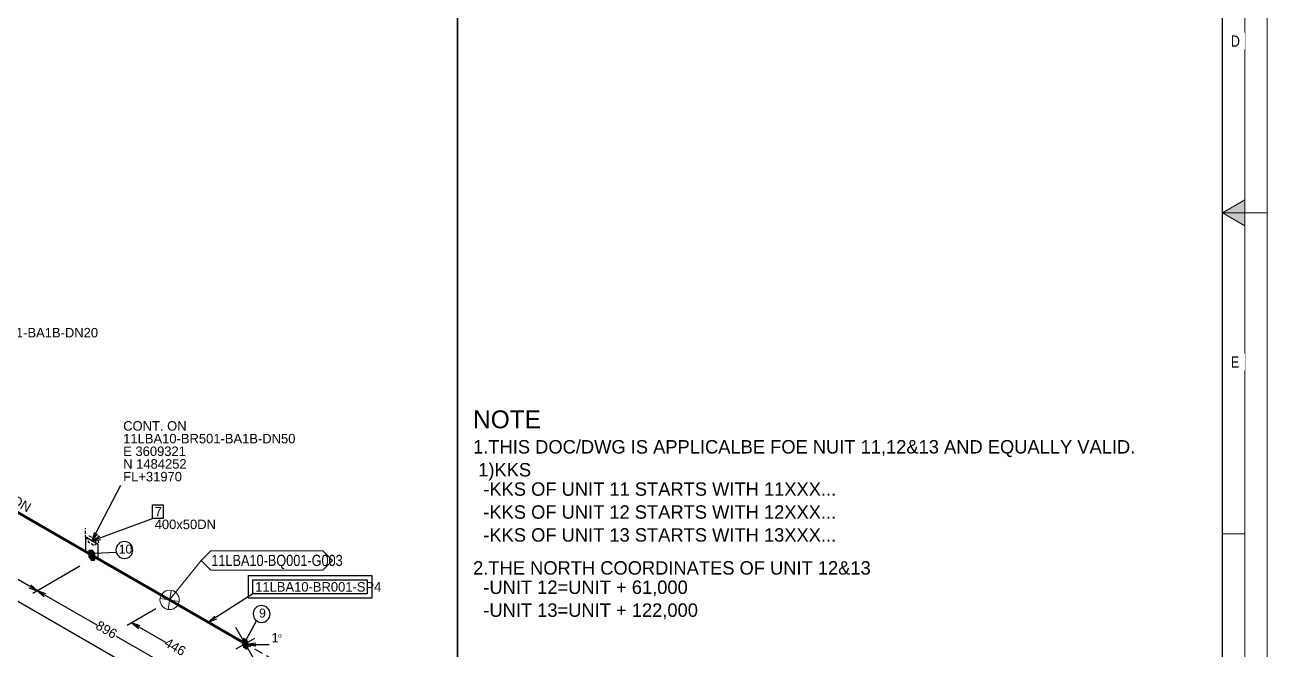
# Model space of a CAD drawing. Extents: x 0 to 846, y 0 to 594.
# Drawn here: x 563.2 to 841, y 199.2 to 339 of the extents above; entities that cross this region are included whole.
import ezdxf

# ---------------------------------------------------------------- set-up
doc = ezdxf.new("R2010")
doc.units = 0
doc.header["$MEASUREMENT"] = 0
doc.linetypes.add('GT100', pattern=[1, 0.666667, -0.333333])
doc.linetypes.add('GT110', pattern=[3, 2, -1])
doc.layers.get('0').update_dxf_attribs({"linetype": 'CONTINUOUS'})
for name, color, linetype, lineweight in [('4', 4, 'CONTINUOUS', 9), ('G-ANNO-BRDR', 3, 'CONTINUOUS', 0), ('G-ANNO-TTLB', 7, 'CONTINUOUS', 0)]:
    doc.layers.add(name, color=color, linetype=linetype, lineweight=lineweight)
doc.layers.add('GT_1', color=7, linetype='CONTINUOUS')
doc.styles.add('HTX1', font='O8116901', dxfattribs={"width": 1.02})
doc.styles.add('Style-Arial', font='arial.ttf')

# ---------------------------------------------------------------- blocks, each defined once
blk = doc.blocks.new('*U8')
at = {"layer": 'G-ANNO-TTLB', "color": 7, "lineweight": 13, "ltscale": 0.172512}
blk.add_line((0.01, 0), (0, 0), dxfattribs=at)
at = {"layer": 'G-ANNO-TTLB', "color": 7, "lineweight": 13, "ltscale": 0.172512, "extrusion": (0, 0, -1), "flags": 128}
blk.add_lwpolyline([(-0.005, 0.00289), (-0.01, 0), (-0.005, -0.00289), (-0.005, 0.00289)], dxfattribs=at)
at = {"layer": 'G-ANNO-TTLB', "color": 7, "lineweight": 13, "ltscale": 0.172512, "extrusion": (0, 0, -1)}
blk.add_solid([(-0.005, 0.00289), (-0.01, 0), (-0.005, -0.00289)], dxfattribs=at)
blk = doc.blocks.new('*U7')
at = {"layer": 'G-ANNO-TTLB', "color": 7, "lineweight": 13, "ltscale": 0.172512}
for p, q in [((-0.005, 0), (0, 0)), ((-0.005, -0.07175), (0, -0.07175))]:
    blk.add_line(p, q, dxfattribs=at)
at = {"layer": 'G-ANNO-TTLB', "color": 7, "lineweight": 13, "ltscale": 0.172512, "extrusion": (0, 0, -1)}
blk.add_blockref('*U8', (-0.005, 0), dxfattribs=at)
at = {"layer": 'G-ANNO-TTLB', "color": 7, "lineweight": 13, "char_height": 0.0025, "attachment_point": 4, "line_spacing_factor": 0.6, "style": 'Style-Arial', "bg_fill": 3, "box_fill_scale": 1.25, "bg_fill_color": 7, "bg_fill_transparency": 0}
for s, insert in [('\\H1x;\\W0.8;D', (-0.00311, 0.03838)), ('\\H1x;\\W0.8;E', (-0.00311, -0.03337))]:
    blk.add_mtext(s, dxfattribs=dict(at, insert=insert))

msp = doc.modelspace()

# ---------------------------------------------------------------- linework, layer by layer
at = {"linetype": 'Continuous'}
for p, q in [((583.68, 221.07), (578.8, 220.87)), ((614.21, 211.82), (604.3, 205.47))]:
    msp.add_line(p, q, dxfattribs=at)
at = {"layer": '4', "color": 4, "linetype": 'Continuous'}
for p, q in [((595.6, 210.47), (602.66, 219.29)), ((595.26, 208.34), (595.94, 212.6)), ((593.47, 210.81), (597.73, 210.13))]:
    msp.add_line(p, q, dxfattribs=at)
msp.add_lwpolyline([(604.83, 217.12), (629.85, 217.12), (632.02, 219.29), (629.85, 221.45), (604.83, 221.45), (602.66, 219.29)], close=True, dxfattribs=at)
msp.add_circle((595.6, 210.47), 2.16, dxfattribs=at)
at = {"layer": 'G-ANNO-BRDR', "color": 3, "lineweight": 13, "ltscale": 0.172512, "flags": 128}
msp.add_lwpolyline([(0, 594), (841, 594), (841, 0), (0, 0)], close=True, dxfattribs=at)
at = {"layer": 'G-ANNO-TTLB', "color": 7, "lineweight": 13, "ltscale": 0.172512, "flags": 128}
for points in [[(15, 584), (836, 584), (836, 10), (15, 10)], [(831, 15), (20, 15), (20, 579), (831, 579)]]:
    msp.add_lwpolyline(points, close=True, dxfattribs=at)
at = {"layer": 'GT_1', "flags": 128}
for points in [[(20, 15), (831, 15), (831, 15), (660, 15), (660, 579), (20, 579), (20, 15)], [(831, 15), (831, 579), (660, 579), (660, 15), (831, 15)], [(611.12, 181.54), (338.6, 338.97)], [(578.2, 223.67), (584.72, 236.09)], [(591.77, 231.73), (594.17, 231.73), (594.17, 228.63), (591.77, 228.63), (591.77, 231.73)], [(574.7, 222.47), (564.2, 228.57)], [(578.2, 223.67), (591.77, 228.63)], [(566.05, 212.49), (540.85, 227.04)], [(578.79, 225.55), (578.2, 223.67), (579.48, 225.24)], [(578.2, 220.47), (579.6, 219.67), (579.6, 222.87), (576.8, 224.47), (576.8, 221.27), (578.2, 220.47)], [(579.9, 224.67), (578.2, 223.67), (580.2, 223.97)], [(577.6, 221.57), (578.2, 221.67), (578.8, 220.87), (578.8, 219.37), (578.2, 219.27), (577.6, 220.07), (577.6, 221.57)], [(577.6, 221.57), (578.27, 221.57)], [(577.6, 221.37), (578.42, 221.37)], [(577.6, 221.17), (578.58, 221.17)], [(577.6, 220.97), (578.73, 220.97)], [(577.6, 220.77), (578.8, 220.77)], [(577.6, 220.57), (578.8, 220.57)], [(577.6, 220.37), (578.8, 220.37)], [(577.6, 220.17), (578.8, 220.17)], [(577.67, 219.97), (578.8, 219.97)], [(577.83, 219.77), (578.8, 219.77)], [(577.98, 219.57), (578.8, 219.57)], [(575.55, 218), (565.05, 211.9)], [(578.12, 219.37), (578.8, 219.37)], [(613.21, 215.92), (640.81, 215.92), (640.81, 210.82), (613.21, 210.82), (613.21, 215.92)], [(614.21, 214.92), (639.81, 214.92), (639.81, 211.82), (614.21, 211.82), (614.21, 214.92)], [(564.15, 213.2), (566.05, 212.5), (564.55, 213.8)], [(567.95, 211.8), (566.05, 212.5), (567.55, 211.2)], [(566.05, 212.49), (579.33, 204.86)], [(592.51, 208.48), (586.13, 204.77)], [(605.73, 206.83), (604.3, 205.47), (606.18, 206.22)], [(612.7, 201.57), (615.07, 205.78)], [(589.03, 204.67), (587.13, 205.37), (588.63, 204.07)], [(587.14, 205.36), (594.69, 201.02)], [(614.6, 197.07), (610.4, 204.27)], [(600.44, 192.65), (583.73, 202.26)], [(614.6, 201.87), (610.4, 199.47)], [(612.9, 201.47), (612.1, 201.87), (611.7, 201.17), (612.1, 199.97), (612.9, 199.47), (613.3, 200.27), (612.9, 201.47)], [(611.7, 201.17), (613, 201.17)], [(611.77, 200.97), (613.07, 200.97)], [(611.81, 201.37), (612.93, 201.37)], [(611.83, 200.77), (613.13, 200.77)], [(611.9, 200.57), (613.2, 200.57)], [(611.93, 201.57), (612.7, 201.57)], [(611.97, 200.37), (613.27, 200.37)], [(612.03, 200.17), (613.25, 200.17)], [(614.9, 200.77), (612.9, 200.47), (614.9, 200.17)], [(612.9, 200.47), (617.9, 200.47)], [(612.1, 199.97), (613.15, 199.97)], [(612.42, 199.77), (613.05, 199.77)]]:
    msp.add_lwpolyline(points, dxfattribs=at)
at = {"layer": 'GT_1', "const_width": 0.6, "flags": 128}
for points in [[(578.2, 220.47), (517.8, 255.37)], [(595.6, 210.47), (578.2, 220.47)], [(612.9, 200.47), (595.6, 210.47)]]:
    msp.add_lwpolyline(points, dxfattribs=at)
at = {"layer": 'GT_1', "linetype": 'GT100', "flags": 128}
for points in [[(579.6, 224.87), (579.6, 222.87), (576.8, 224.47), (576.8, 226.47)], [(578.8, 224.07), (579.3, 223.07), (578.8, 222.57), (577.6, 223.27), (577.1, 224.27), (577.6, 224.77), (578.8, 224.07)]]:
    msp.add_lwpolyline(points, dxfattribs=at)
at = {"layer": 'GT_1', "flags": 128}
for points in [[(583.6, 221.62, 1), (587.38, 221.62, 1), (583.6, 221.62)], [(614.29, 207.32, 1), (618.07, 207.32, 1), (614.29, 207.32)]]:
    msp.add_lwpolyline(points, format="xyb", dxfattribs=at)
at = {"layer": 'GT_1', "linetype": 'GT110', "flags": 128}
msp.add_lwpolyline([(626.8, 192.47), (612.9, 200.47)], dxfattribs=at)

# ---------------------------------------------------------------- texts
at = {"linetype": 'Continuous', "style": 'HTX1', "width": 0.85}
msp.add_text('11LBA10-BQ001-G003', height=2.5, dxfattribs=at).set_placement((604.93, 218.04))
at = {"layer": 'GT_1', "style": 'HTX1', "width": 1.02}
for s, height, p in [('11QUB20-BR601-BA1B-DN20', 2.125, (540.3, 269.14)), ('CONT. ON', 2.125, (585.23, 248.3)), ('11LBA10-BR501-BA1B-DN50', 2.125, (585.23, 245.46)), ('E 3609321', 2.125, (585.23, 242.63)), ('N 1484252', 2.125, (585.23, 239.8)), ('FL+31970', 2.125, (585.23, 236.96)), ('7', 2.12, (592.27, 229.13)), ('400x50DN', 2.125, (592.27, 226.29)), ('10', 2, (584.23, 220.82)), ('11LBA10-BR001-SP4', 2.125, (614.74, 212.32)), ('9', 2, (615.61, 206.52)), ('1', 2.12, (618.4, 200.97)), ('o', 1.06, (619.85, 202.03))]:
    msp.add_text(s, height=height, dxfattribs=at).set_placement(p)
at = {"layer": 'GT_1', "color": 2, "style": 'HTX1', "width": 1.02}
for s, height, p in [('NOTE', 4, (663.47, 248.83)), ('1.THIS DOC/DWG IS APPLICALBE FOE NUIT 11,12&13 AND EQUALLY VALID.', 3, (663.47, 243.19)), (' 1)KKS', 3, (663.47, 238.06)), ('  -KKS OF UNIT 11 STARTS WITH 11XXX...', 3, (663.47, 233.74)), ('  -KKS OF UNIT 12 STARTS WITH 12XXX...', 3, (663.47, 228.61)), ('  -KKS OF UNIT 13 STARTS WITH 13XXX...', 3, (663.47, 223.49)), ('2.THE NORTH COORDINATES OF UNIT 12&13', 3, (663.47, 216.12)), ('  -UNIT 12=UNIT + 61,000', 3, (663.47, 211.8)), ('  -UNIT 13=UNIT + 122,000', 3, (663.47, 206.68))]:
    msp.add_text(s, height=height, dxfattribs=at).set_placement(p)
at = {"layer": 'GT_1', "style": 'HTX1', "width": 1.02}
for s, rotation, p in [('400DN', 330, (556.01, 234.48)), ('896', -30, (578.87, 204.12)), ('446', -30, (594.22, 200.28))]:
    msp.add_text(s, height=2.125, rotation=rotation, dxfattribs=at).set_placement(p)

# ---------------------------------------------------------------- next in the draw order: block references
at = {"layer": 'G-ANNO-TTLB', "color": 7, "lineweight": 13, "ltscale": 0.172512, "xscale": 999.9999989091542, "yscale": 999.9999989091542, "zscale": 999.9999989091542}
msp.add_blockref('*U7', (836, 297), dxfattribs=at)

doc.saveas('drawing.dxf')
